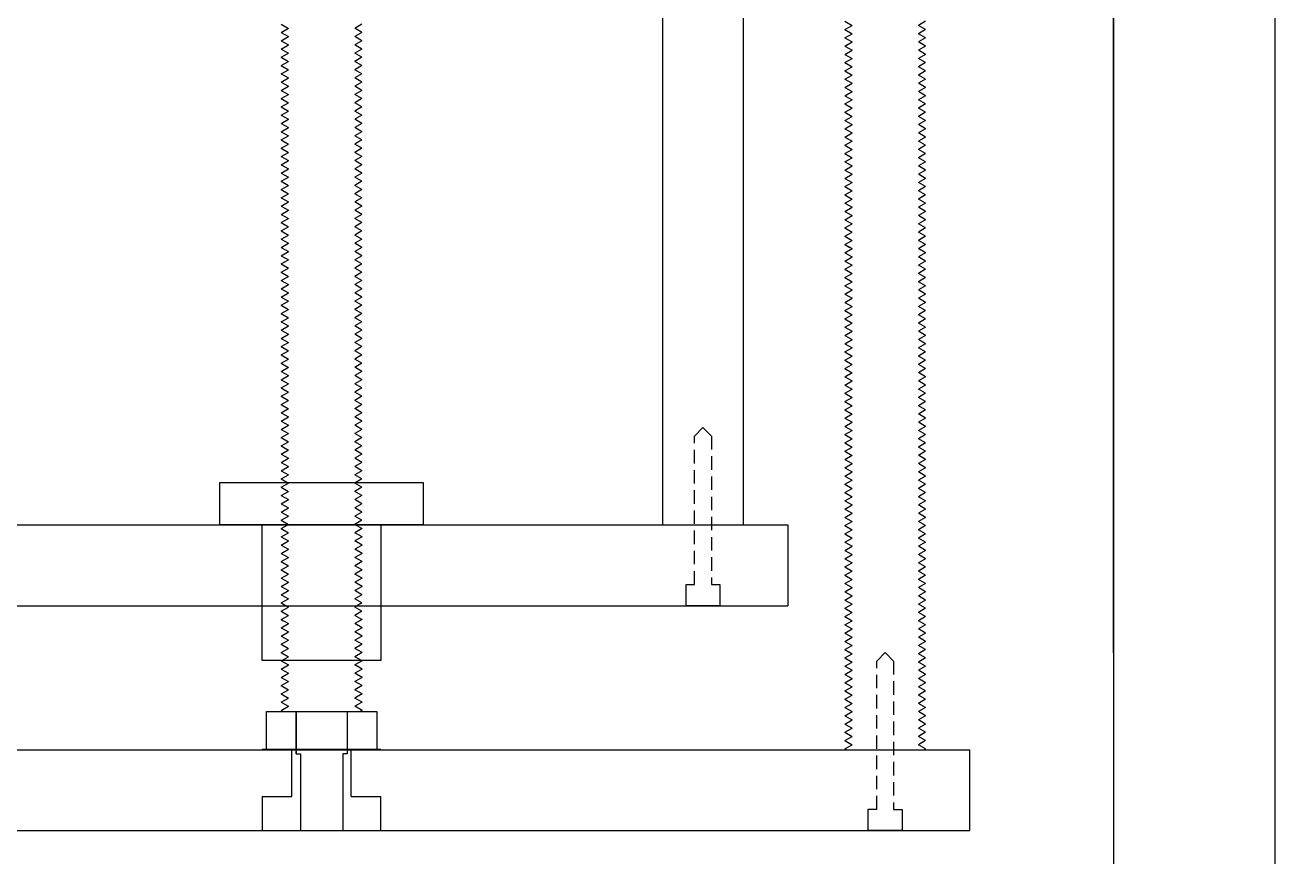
# Model space of a CAD drawing. Header units: centimetres. Extents: x -4347 to 28631, y 41590 to 109107.
# Drawn here: x 13302.1 to 13597.1, y 50632.6 to 50828.8 of the extents above; entities that cross this region are included whole.
import ezdxf

# ---------------------------------------------------------------- set-up
doc = ezdxf.new("R2010")
doc.units = ezdxf.units.CM
doc.header["$LTSCALE"] = 0.5
doc.linetypes.add('DASHED2', pattern=[9.525, 6.35, -3.175])

msp = doc.modelspace()

# ---------------------------------------------------------------- linework, layer by layer
for p, q in [((13558.967, 51580.685), (13558.967, 50418.785)), ((13597.067, 50418.785), (13597.067, 51580.685)), ((13452.542, 51250.885), (13452.542, 50710.885)), ((13471.592, 51250.885), (13471.592, 50710.885)), ((13558.967, 50680.685), (13558.967, 51130.685)), ((13362.542, 50828.985), (13364.234, 50828.008)), ((13381.592, 50828.985), (13379.9, 50828.008)), ((13495.549, 50829.676), (13497.241, 50828.699)), ((13495.549, 50827.726), (13497.241, 50828.703)), ((13514.599, 50829.676), (13512.907, 50828.699)), ((13514.599, 50827.726), (13512.907, 50828.703)), ((13362.542, 50827.035), (13364.234, 50828.012)), ((13362.542, 50827.035), (13364.234, 50826.058)), ((13362.542, 50825.085), (13364.234, 50826.062)), ((13381.592, 50827.035), (13379.9, 50828.012)), ((13381.592, 50827.035), (13379.9, 50826.058)), ((13381.592, 50825.085), (13379.9, 50826.062)), ((13495.549, 50827.726), (13497.241, 50826.749)), ((13495.549, 50825.776), (13497.241, 50826.753)), ((13495.549, 50825.776), (13497.241, 50824.799)), ((13514.599, 50827.726), (13512.907, 50826.749)), ((13514.599, 50825.776), (13512.907, 50826.753)), ((13514.599, 50825.776), (13512.907, 50824.799)), ((13362.542, 50825.085), (13364.234, 50824.108)), ((13362.542, 50823.135), (13364.234, 50824.112)), ((13362.542, 50823.135), (13364.234, 50822.158)), ((13381.592, 50825.085), (13379.9, 50824.108)), ((13381.592, 50823.135), (13379.9, 50824.112)), ((13381.592, 50823.135), (13379.9, 50822.158)), ((13495.549, 50823.826), (13497.241, 50824.803)), ((13495.549, 50823.826), (13497.241, 50822.849)), ((13495.549, 50821.876), (13497.241, 50822.853)), ((13514.599, 50823.826), (13512.907, 50824.803)), ((13514.599, 50823.826), (13512.907, 50822.849)), ((13514.599, 50821.876), (13512.907, 50822.853)), ((13362.542, 50821.185), (13364.234, 50822.162)), ((13362.542, 50821.185), (13364.234, 50820.208)), ((13362.542, 50819.235), (13364.234, 50820.212)), ((13381.592, 50821.185), (13379.9, 50822.162)), ((13381.592, 50821.185), (13379.9, 50820.208)), ((13381.592, 50819.235), (13379.9, 50820.212)), ((13495.549, 50821.876), (13497.241, 50820.899)), ((13495.549, 50819.926), (13497.241, 50820.903)), ((13495.549, 50819.926), (13497.241, 50818.949)), ((13514.599, 50821.876), (13512.907, 50820.899)), ((13514.599, 50819.926), (13512.907, 50820.903)), ((13514.599, 50819.926), (13512.907, 50818.949)), ((13362.542, 50819.235), (13364.234, 50818.258)), ((13362.542, 50817.285), (13364.234, 50818.262)), ((13362.542, 50817.285), (13364.234, 50816.308)), ((13381.592, 50819.235), (13379.9, 50818.258)), ((13381.592, 50817.285), (13379.9, 50818.262)), ((13381.592, 50817.285), (13379.9, 50816.308)), ((13495.549, 50817.976), (13497.241, 50818.953)), ((13495.549, 50817.976), (13497.241, 50816.999)), ((13495.549, 50816.026), (13497.241, 50817.003)), ((13514.599, 50817.976), (13512.907, 50818.953)), ((13514.599, 50817.976), (13512.907, 50816.999)), ((13514.599, 50816.026), (13512.907, 50817.003)), ((13362.542, 50815.335), (13364.234, 50816.312)), ((13362.542, 50815.335), (13364.234, 50814.358)), ((13362.542, 50813.385), (13364.234, 50814.362)), ((13381.592, 50815.335), (13379.9, 50816.312)), ((13381.592, 50815.335), (13379.9, 50814.358)), ((13381.592, 50813.385), (13379.9, 50814.362)), ((13495.549, 50816.026), (13497.241, 50815.049)), ((13495.549, 50814.076), (13497.241, 50815.053)), ((13495.549, 50814.076), (13497.241, 50813.099)), ((13514.599, 50816.026), (13512.907, 50815.049)), ((13514.599, 50814.076), (13512.907, 50815.053)), ((13514.599, 50814.076), (13512.907, 50813.099)), ((13362.542, 50813.385), (13364.234, 50812.408)), ((13362.542, 50811.435), (13364.234, 50812.412)), ((13362.542, 50811.435), (13364.234, 50810.458)), ((13381.592, 50813.385), (13379.9, 50812.408)), ((13381.592, 50811.435), (13379.9, 50812.412)), ((13381.592, 50811.435), (13379.9, 50810.458)), ((13495.549, 50812.126), (13497.241, 50813.103)), ((13495.549, 50812.126), (13497.241, 50811.149)), ((13495.549, 50810.176), (13497.241, 50811.153)), ((13514.599, 50812.126), (13512.907, 50813.103)), ((13514.599, 50812.126), (13512.907, 50811.149)), ((13514.599, 50810.176), (13512.907, 50811.153)), ((13362.542, 50809.485), (13364.234, 50810.462)), ((13362.542, 50809.485), (13364.234, 50808.508)), ((13362.542, 50807.535), (13364.234, 50808.512)), ((13381.592, 50809.485), (13379.9, 50810.462)), ((13381.592, 50809.485), (13379.9, 50808.508)), ((13381.592, 50807.535), (13379.9, 50808.512)), ((13495.549, 50810.176), (13497.241, 50809.199)), ((13495.549, 50808.226), (13497.241, 50809.203)), ((13495.549, 50808.226), (13497.241, 50807.249)), ((13514.599, 50810.176), (13512.907, 50809.199)), ((13514.599, 50808.226), (13512.907, 50809.203)), ((13514.599, 50808.226), (13512.907, 50807.249)), ((13362.542, 50807.535), (13364.234, 50806.558)), ((13362.542, 50805.585), (13364.234, 50806.562)), ((13362.542, 50805.585), (13364.234, 50804.608)), ((13381.592, 50807.535), (13379.9, 50806.558)), ((13381.592, 50805.585), (13379.9, 50806.562)), ((13381.592, 50805.585), (13379.9, 50804.608)), ((13495.549, 50806.276), (13497.241, 50807.253)), ((13495.549, 50806.276), (13497.241, 50805.299)), ((13495.549, 50804.326), (13497.241, 50805.303)), ((13514.599, 50806.276), (13512.907, 50807.253)), ((13514.599, 50806.276), (13512.907, 50805.299)), ((13514.599, 50804.326), (13512.907, 50805.303)), ((13362.542, 50803.635), (13364.234, 50804.612)), ((13362.542, 50803.635), (13364.234, 50802.658)), ((13362.545, 50801.683), (13364.237, 50802.66)), ((13381.588, 50801.683), (13379.896, 50802.66)), ((13381.592, 50803.635), (13379.9, 50804.612)), ((13381.592, 50803.635), (13379.9, 50802.658)), ((13495.549, 50804.326), (13497.241, 50803.349)), ((13495.549, 50802.376), (13497.241, 50803.353)), ((13495.549, 50802.376), (13497.241, 50801.399)), ((13514.599, 50804.326), (13512.907, 50803.349)), ((13514.599, 50802.376), (13512.907, 50803.353)), ((13514.599, 50802.376), (13512.907, 50801.399)), ((13362.545, 50801.683), (13364.237, 50800.706)), ((13362.545, 50799.733), (13364.237, 50800.71)), ((13362.545, 50799.733), (13364.237, 50798.756)), ((13381.588, 50801.683), (13379.896, 50800.706)), ((13381.588, 50799.733), (13379.896, 50800.71)), ((13381.588, 50799.733), (13379.896, 50798.756)), ((13495.549, 50800.426), (13497.241, 50801.403)), ((13495.549, 50800.426), (13497.241, 50799.449)), ((13495.549, 50798.476), (13497.241, 50799.453)), ((13514.599, 50800.426), (13512.907, 50801.403)), ((13514.599, 50800.426), (13512.907, 50799.449)), ((13514.599, 50798.476), (13512.907, 50799.453)), ((13362.545, 50797.783), (13364.237, 50798.76)), ((13362.545, 50797.783), (13364.237, 50796.806)), ((13362.545, 50795.833), (13364.237, 50796.81)), ((13381.588, 50797.783), (13379.896, 50798.76)), ((13381.588, 50797.783), (13379.896, 50796.806)), ((13381.588, 50795.833), (13379.896, 50796.81)), ((13495.549, 50798.476), (13497.241, 50797.499)), ((13495.549, 50796.526), (13497.241, 50797.503)), ((13495.549, 50796.526), (13497.241, 50795.549)), ((13514.599, 50798.476), (13512.907, 50797.499)), ((13514.599, 50796.526), (13512.907, 50797.503)), ((13514.599, 50796.526), (13512.907, 50795.549)), ((13362.545, 50795.833), (13363.021, 50795.558)), ((13362.545, 50795.833), (13364.237, 50794.856)), ((13362.545, 50793.883), (13364.237, 50794.86)), ((13362.545, 50793.883), (13364.237, 50792.906)), ((13381.595, 50795.833), (13379.903, 50794.856)), ((13381.595, 50793.883), (13379.903, 50794.86)), ((13381.595, 50793.883), (13379.903, 50792.906)), ((13381.588, 50795.833), (13381.112, 50795.558)), ((13495.549, 50794.576), (13497.241, 50795.553)), ((13495.549, 50794.576), (13497.241, 50793.599)), ((13495.549, 50792.629), (13497.241, 50793.606)), ((13495.549, 50792.626), (13497.241, 50793.603)), ((13514.599, 50794.576), (13512.907, 50795.553)), ((13514.599, 50794.576), (13512.907, 50793.599)), ((13514.599, 50792.626), (13512.907, 50793.603)), ((13362.545, 50791.933), (13364.237, 50792.91)), ((13362.545, 50791.933), (13364.237, 50790.956)), ((13362.545, 50789.983), (13364.237, 50790.96)), ((13381.595, 50791.933), (13379.903, 50792.91)), ((13381.595, 50791.933), (13379.903, 50790.956)), ((13381.595, 50789.983), (13379.903, 50790.96)), ((13495.549, 50792.629), (13497.241, 50791.653)), ((13495.549, 50792.626), (13497.241, 50791.649)), ((13495.549, 50790.679), (13497.241, 50791.656)), ((13495.549, 50790.676), (13497.241, 50791.653)), ((13495.549, 50790.679), (13497.241, 50789.703)), ((13495.549, 50790.676), (13497.241, 50789.699)), ((13514.599, 50792.626), (13512.907, 50791.649)), ((13514.599, 50790.679), (13512.907, 50791.656)), ((13514.599, 50790.676), (13512.907, 50791.653)), ((13514.599, 50790.679), (13512.907, 50789.703)), ((13514.599, 50790.676), (13512.907, 50789.699)), ((13362.545, 50789.983), (13364.237, 50789.006)), ((13362.545, 50788.033), (13364.237, 50789.01)), ((13362.545, 50788.033), (13364.237, 50787.056)), ((13381.595, 50789.983), (13379.903, 50789.006)), ((13381.595, 50788.033), (13379.903, 50789.01)), ((13381.595, 50788.033), (13379.903, 50787.056)), ((13495.549, 50788.729), (13497.241, 50789.706)), ((13495.549, 50788.726), (13497.241, 50789.703)), ((13495.549, 50788.729), (13497.241, 50787.753)), ((13495.549, 50788.726), (13496.759, 50788.028)), ((13495.549, 50786.779), (13497.241, 50787.756)), ((13514.599, 50788.729), (13512.907, 50789.706)), ((13514.599, 50788.726), (13512.907, 50789.703)), ((13514.599, 50788.729), (13512.907, 50787.753)), ((13514.599, 50786.779), (13512.907, 50787.756)), ((13514.599, 50788.726), (13513.39, 50788.028)), ((13362.545, 50786.083), (13364.237, 50787.06)), ((13362.545, 50786.083), (13364.237, 50785.106)), ((13362.545, 50784.133), (13364.237, 50785.11)), ((13381.595, 50786.083), (13379.903, 50787.06)), ((13381.595, 50786.083), (13379.903, 50785.106)), ((13381.595, 50784.133), (13379.903, 50785.11)), ((13495.549, 50786.779), (13497.241, 50785.803)), ((13495.549, 50784.829), (13497.241, 50785.806)), ((13495.549, 50784.829), (13497.241, 50783.853)), ((13514.599, 50786.779), (13512.907, 50785.803)), ((13514.599, 50784.829), (13512.907, 50785.806)), ((13514.599, 50784.829), (13512.907, 50783.853)), ((13362.545, 50784.133), (13364.237, 50783.156)), ((13362.545, 50782.183), (13364.237, 50783.16)), ((13362.545, 50782.183), (13364.237, 50781.206)), ((13381.595, 50784.133), (13379.903, 50783.156)), ((13381.595, 50782.183), (13379.903, 50783.16)), ((13381.595, 50782.183), (13379.903, 50781.206)), ((13495.549, 50782.879), (13497.241, 50783.856)), ((13495.549, 50782.879), (13497.241, 50781.903)), ((13495.549, 50780.929), (13497.241, 50781.906)), ((13514.599, 50782.879), (13512.907, 50783.856)), ((13514.599, 50782.879), (13512.907, 50781.903)), ((13514.599, 50780.929), (13512.907, 50781.906)), ((13362.545, 50780.233), (13364.237, 50781.21)), ((13362.545, 50780.233), (13364.237, 50779.256)), ((13362.545, 50778.283), (13364.237, 50779.26)), ((13381.595, 50780.233), (13379.903, 50781.21)), ((13381.595, 50780.233), (13379.903, 50779.256)), ((13381.595, 50778.283), (13379.903, 50779.26)), ((13495.549, 50780.929), (13497.241, 50779.953)), ((13495.549, 50780.926), (13497.241, 50779.949)), ((13495.549, 50780.922), (13497.241, 50779.945)), ((13495.549, 50778.979), (13497.241, 50779.956)), ((13495.549, 50778.976), (13497.241, 50779.953)), ((13495.549, 50778.972), (13497.241, 50779.949)), ((13495.549, 50778.979), (13496.759, 50778.281)), ((13495.549, 50778.976), (13497.241, 50777.999)), ((13495.549, 50778.972), (13497.241, 50777.995)), ((13514.599, 50780.929), (13512.907, 50779.953)), ((13514.599, 50778.979), (13512.907, 50779.956)), ((13514.599, 50778.976), (13512.907, 50779.953)), ((13514.599, 50778.972), (13512.907, 50779.949)), ((13514.599, 50778.976), (13512.907, 50777.999)), ((13514.599, 50778.972), (13512.907, 50777.995)), ((13514.599, 50778.979), (13513.39, 50778.281)), ((13362.545, 50778.283), (13364.237, 50777.306)), ((13362.545, 50776.333), (13364.237, 50777.31)), ((13362.545, 50776.333), (13364.237, 50775.356)), ((13381.595, 50778.283), (13379.903, 50777.306)), ((13381.595, 50776.333), (13379.903, 50777.31)), ((13381.595, 50776.333), (13379.903, 50775.356)), ((13495.549, 50777.026), (13497.241, 50778.003)), ((13495.549, 50777.022), (13497.241, 50777.999)), ((13495.549, 50777.026), (13497.241, 50776.049)), ((13495.549, 50777.022), (13496.759, 50776.324)), ((13495.549, 50775.076), (13497.241, 50776.053)), ((13496.865, 50775.835), (13497.241, 50776.053)), ((13514.599, 50777.026), (13512.907, 50778.003)), ((13514.599, 50777.022), (13512.907, 50777.999)), ((13514.599, 50777.026), (13512.907, 50776.049)), ((13513.284, 50775.835), (13512.907, 50776.053)), ((13514.599, 50775.076), (13512.907, 50776.053)), ((13514.599, 50777.022), (13513.39, 50776.324)), ((13362.545, 50774.383), (13364.237, 50775.36)), ((13362.545, 50774.383), (13364.237, 50773.406)), ((13362.545, 50772.433), (13364.237, 50773.41)), ((13381.595, 50774.383), (13379.903, 50775.36)), ((13381.595, 50774.383), (13379.903, 50773.406)), ((13381.595, 50772.433), (13379.903, 50773.41)), ((13495.549, 50775.076), (13497.241, 50774.099)), ((13495.549, 50773.126), (13497.241, 50774.103)), ((13495.549, 50773.126), (13497.241, 50772.149)), ((13514.599, 50775.076), (13512.907, 50774.099)), ((13514.599, 50773.126), (13512.907, 50774.103)), ((13514.599, 50773.126), (13512.907, 50772.149)), ((13362.545, 50772.433), (13364.237, 50771.456)), ((13362.546, 50772.431), (13364.238, 50771.454)), ((13362.546, 50770.481), (13364.238, 50771.458)), ((13362.546, 50770.481), (13364.238, 50769.504)), ((13362.546, 50768.531), (13364.238, 50769.508)), ((13381.595, 50772.433), (13379.903, 50771.456)), ((13381.596, 50772.431), (13379.904, 50771.454)), ((13381.596, 50770.481), (13379.904, 50771.458)), ((13381.596, 50770.481), (13379.904, 50769.504)), ((13381.596, 50768.531), (13379.904, 50769.508)), ((13495.549, 50771.176), (13497.241, 50772.153)), ((13495.549, 50771.176), (13497.241, 50770.199)), ((13495.549, 50769.226), (13497.241, 50770.203)), ((13514.599, 50771.176), (13512.907, 50772.153)), ((13514.599, 50771.176), (13512.907, 50770.199)), ((13514.599, 50769.226), (13512.907, 50770.203)), ((13362.546, 50768.531), (13364.238, 50767.554)), ((13362.546, 50766.581), (13364.238, 50767.558)), ((13362.546, 50766.581), (13364.238, 50765.604)), ((13381.596, 50768.531), (13379.904, 50767.554)), ((13381.596, 50766.581), (13379.904, 50767.558)), ((13381.596, 50766.581), (13379.904, 50765.604)), ((13495.549, 50769.226), (13497.241, 50768.249)), ((13495.549, 50767.276), (13497.241, 50768.253)), ((13495.549, 50767.276), (13497.241, 50766.299)), ((13514.599, 50769.226), (13512.907, 50768.249)), ((13514.599, 50767.276), (13512.907, 50768.253)), ((13514.599, 50767.276), (13512.907, 50766.299)), ((13362.546, 50764.631), (13364.238, 50765.608)), ((13362.546, 50764.631), (13364.238, 50763.654)), ((13362.546, 50762.681), (13364.238, 50763.658)), ((13381.596, 50764.631), (13379.904, 50765.608)), ((13381.596, 50764.631), (13379.904, 50763.654)), ((13381.596, 50762.681), (13379.904, 50763.658)), ((13495.549, 50765.326), (13497.241, 50766.303)), ((13495.549, 50765.326), (13497.241, 50764.349)), ((13495.549, 50763.376), (13497.241, 50764.353)), ((13514.599, 50765.326), (13512.907, 50766.303)), ((13514.599, 50765.326), (13512.907, 50764.349)), ((13514.599, 50763.376), (13512.907, 50764.353)), ((13362.546, 50762.681), (13364.238, 50761.704)), ((13362.546, 50760.731), (13364.238, 50761.708)), ((13362.546, 50760.731), (13364.238, 50759.754)), ((13381.596, 50762.681), (13379.904, 50761.704)), ((13381.596, 50760.731), (13379.904, 50761.708)), ((13381.596, 50760.731), (13379.904, 50759.754)), ((13495.549, 50763.376), (13497.241, 50762.399)), ((13495.549, 50761.426), (13497.241, 50762.403)), ((13495.549, 50761.426), (13497.241, 50760.449)), ((13514.599, 50763.376), (13512.907, 50762.399)), ((13514.599, 50761.426), (13512.907, 50762.403)), ((13514.599, 50761.426), (13512.907, 50760.449)), ((13362.546, 50758.781), (13364.238, 50759.758)), ((13362.546, 50758.781), (13364.238, 50757.804)), ((13362.546, 50756.831), (13364.238, 50757.808)), ((13381.596, 50758.781), (13379.904, 50759.758)), ((13381.596, 50758.781), (13379.904, 50757.804)), ((13381.596, 50756.831), (13379.904, 50757.808)), ((13495.549, 50759.476), (13497.241, 50760.453)), ((13495.549, 50759.476), (13497.241, 50758.499)), ((13495.549, 50757.526), (13497.241, 50758.503)), ((13514.599, 50759.476), (13512.907, 50760.453)), ((13514.599, 50759.476), (13512.907, 50758.499)), ((13514.599, 50757.526), (13512.907, 50758.503)), ((13362.546, 50756.831), (13364.238, 50755.854)), ((13362.546, 50754.881), (13364.238, 50755.858)), ((13362.546, 50754.881), (13364.238, 50753.904)), ((13381.596, 50756.831), (13379.904, 50755.854)), ((13381.596, 50754.881), (13379.904, 50755.858)), ((13381.596, 50754.881), (13379.904, 50753.904)), ((13495.549, 50757.526), (13497.241, 50756.549)), ((13495.549, 50755.576), (13497.241, 50756.553)), ((13495.549, 50755.576), (13497.241, 50754.599)), ((13514.599, 50757.526), (13512.907, 50756.549)), ((13514.599, 50755.576), (13512.907, 50756.553)), ((13514.599, 50755.576), (13512.907, 50754.599)), ((13362.546, 50752.931), (13364.238, 50753.908)), ((13362.546, 50752.931), (13364.238, 50751.954)), ((13362.546, 50750.981), (13364.238, 50751.958)), ((13381.596, 50752.931), (13379.904, 50753.908)), ((13381.596, 50752.931), (13379.904, 50751.954)), ((13381.596, 50750.981), (13379.904, 50751.958)), ((13495.553, 50753.624), (13497.245, 50754.601)), ((13495.553, 50753.624), (13497.245, 50752.647)), ((13495.553, 50751.674), (13497.245, 50752.651)), ((13514.596, 50753.624), (13512.904, 50754.601)), ((13514.596, 50753.624), (13512.904, 50752.647)), ((13514.596, 50751.674), (13512.904, 50752.651)), ((13362.546, 50750.981), (13364.238, 50750.004)), ((13362.546, 50749.031), (13364.238, 50750.008)), ((13362.546, 50749.031), (13364.238, 50748.054)), ((13381.596, 50750.981), (13379.904, 50750.004)), ((13381.596, 50749.031), (13379.904, 50750.008)), ((13381.596, 50749.031), (13379.904, 50748.054)), ((13495.553, 50751.674), (13497.245, 50750.697)), ((13495.553, 50749.724), (13497.245, 50750.701)), ((13495.553, 50749.724), (13497.245, 50748.747)), ((13514.596, 50751.674), (13512.904, 50750.697)), ((13514.596, 50749.724), (13512.904, 50750.701)), ((13514.596, 50749.724), (13512.904, 50748.747)), ((13362.546, 50747.081), (13364.238, 50748.058)), ((13362.546, 50747.081), (13364.238, 50746.104)), ((13362.546, 50745.131), (13364.238, 50746.108)), ((13381.596, 50747.081), (13379.904, 50748.058)), ((13381.596, 50747.081), (13379.904, 50746.104)), ((13381.596, 50745.131), (13379.904, 50746.108)), ((13495.553, 50747.774), (13497.245, 50748.751)), ((13495.553, 50747.774), (13496.029, 50747.499)), ((13495.553, 50747.774), (13497.245, 50746.797)), ((13495.553, 50745.824), (13497.245, 50746.801)), ((13514.596, 50747.774), (13512.904, 50748.751)), ((13514.603, 50747.774), (13512.911, 50746.797)), ((13514.603, 50745.824), (13512.911, 50746.801)), ((13514.596, 50747.774), (13514.12, 50747.499)), ((13362.546, 50745.131), (13364.238, 50744.154)), ((13362.546, 50743.181), (13364.238, 50744.158)), ((13362.546, 50743.181), (13364.238, 50742.204)), ((13381.596, 50745.131), (13379.904, 50744.154)), ((13381.596, 50743.181), (13379.904, 50744.158)), ((13381.596, 50743.181), (13379.904, 50742.204)), ((13495.553, 50745.824), (13497.245, 50744.847)), ((13495.553, 50743.874), (13497.245, 50744.851)), ((13495.553, 50743.874), (13497.245, 50742.897)), ((13514.603, 50745.824), (13512.911, 50744.847)), ((13514.603, 50743.874), (13512.911, 50744.851)), ((13514.603, 50743.874), (13512.911, 50742.897)), ((13362.546, 50741.231), (13364.238, 50742.208)), ((13362.546, 50741.231), (13364.238, 50740.254)), ((13362.546, 50739.281), (13364.238, 50740.258)), ((13381.596, 50741.231), (13379.904, 50742.208)), ((13381.596, 50741.231), (13379.904, 50740.254)), ((13381.596, 50739.281), (13379.904, 50740.258)), ((13495.553, 50741.924), (13497.245, 50742.901)), ((13495.553, 50741.924), (13497.245, 50740.947)), ((13495.553, 50739.974), (13497.245, 50740.951)), ((13514.603, 50741.924), (13512.911, 50742.901)), ((13514.603, 50741.924), (13512.911, 50740.947)), ((13514.603, 50739.974), (13512.911, 50740.951)), ((13362.546, 50739.281), (13364.238, 50738.304)), ((13362.546, 50737.331), (13364.238, 50738.308)), ((13362.546, 50737.331), (13364.238, 50736.354)), ((13381.596, 50739.281), (13379.904, 50738.304)), ((13381.596, 50737.331), (13379.904, 50738.308)), ((13381.596, 50737.331), (13379.904, 50736.354)), ((13495.553, 50739.974), (13497.245, 50738.997)), ((13495.553, 50738.024), (13497.245, 50739.001)), ((13495.553, 50738.024), (13497.245, 50737.047)), ((13495.553, 50736.074), (13497.245, 50737.051)), ((13514.603, 50739.974), (13512.911, 50738.997)), ((13514.603, 50738.024), (13512.911, 50739.001)), ((13514.603, 50738.024), (13512.911, 50737.047)), ((13514.603, 50736.074), (13512.911, 50737.051)), ((13362.546, 50735.381), (13364.238, 50736.358)), ((13362.546, 50735.381), (13364.238, 50734.404)), ((13362.546, 50733.431), (13364.238, 50734.408)), ((13381.596, 50735.381), (13379.904, 50736.358)), ((13381.596, 50735.381), (13379.904, 50734.404)), ((13381.596, 50733.431), (13379.904, 50734.408)), ((13495.553, 50736.074), (13497.245, 50735.097)), ((13495.553, 50734.124), (13497.245, 50735.101)), ((13495.553, 50734.124), (13497.245, 50733.147)), ((13514.603, 50736.074), (13512.911, 50735.097)), ((13514.603, 50734.124), (13512.911, 50735.101)), ((13514.603, 50734.124), (13512.911, 50733.147)), ((13362.546, 50733.431), (13364.238, 50732.454)), ((13362.546, 50731.481), (13364.238, 50732.458)), ((13362.546, 50731.481), (13364.238, 50730.504)), ((13381.596, 50733.431), (13379.904, 50732.454)), ((13381.596, 50731.481), (13379.904, 50732.458)), ((13381.596, 50731.481), (13379.904, 50730.504)), ((13460.067, 50731.835), (13462.067, 50733.835)), ((13462.067, 50733.835), (13464.067, 50731.835)), ((13495.553, 50732.174), (13497.245, 50733.151)), ((13495.553, 50732.174), (13497.245, 50731.197)), ((13495.553, 50730.224), (13497.245, 50731.201)), ((13514.603, 50732.174), (13512.911, 50733.151)), ((13514.603, 50732.174), (13512.911, 50731.197)), ((13514.603, 50730.224), (13512.911, 50731.201)), ((13362.546, 50729.531), (13364.238, 50730.508)), ((13362.546, 50729.531), (13364.238, 50728.554)), ((13362.546, 50727.581), (13364.238, 50728.558)), ((13381.596, 50729.531), (13379.904, 50730.508)), ((13381.596, 50729.531), (13379.904, 50728.554)), ((13381.596, 50727.581), (13379.904, 50728.558)), ((13495.553, 50730.224), (13497.245, 50729.247)), ((13495.553, 50728.274), (13497.245, 50729.251)), ((13495.553, 50728.274), (13497.245, 50727.297)), ((13514.603, 50730.224), (13512.911, 50729.247)), ((13514.603, 50728.274), (13512.911, 50729.251)), ((13514.603, 50728.274), (13512.911, 50727.297)), ((13362.546, 50727.581), (13364.238, 50726.604)), ((13362.546, 50725.631), (13364.238, 50726.608)), ((13362.546, 50725.631), (13364.238, 50724.654)), ((13381.596, 50727.581), (13379.904, 50726.604)), ((13381.596, 50725.631), (13379.904, 50726.608)), ((13381.596, 50725.631), (13379.904, 50724.654)), ((13495.553, 50726.324), (13497.245, 50727.301)), ((13495.553, 50726.324), (13497.245, 50725.347)), ((13495.553, 50724.374), (13497.245, 50725.351)), ((13514.603, 50726.324), (13512.911, 50727.301)), ((13514.603, 50726.324), (13512.911, 50725.347)), ((13514.603, 50724.374), (13512.911, 50725.351)), ((13362.546, 50723.681), (13364.238, 50724.658)), ((13362.546, 50723.681), (13364.238, 50722.704)), ((13362.546, 50721.731), (13364.238, 50722.708)), ((13381.596, 50723.681), (13379.904, 50724.658)), ((13381.596, 50723.681), (13379.904, 50722.704)), ((13381.596, 50721.731), (13379.904, 50722.708)), ((13495.553, 50724.374), (13497.245, 50723.397)), ((13495.553, 50722.42), (13497.245, 50723.397)), ((13495.553, 50722.42), (13497.245, 50721.443)), ((13514.603, 50724.374), (13512.911, 50723.397)), ((13514.603, 50722.42), (13512.911, 50723.397)), ((13514.603, 50722.42), (13512.911, 50721.443)), ((13348.067, 50710.885), (13348.067, 50720.885)), ((13348.067, 50720.885), (13396.067, 50720.885)), ((13362.546, 50721.731), (13364.238, 50720.754)), ((13362.546, 50719.781), (13364.238, 50720.758)), ((13362.546, 50719.781), (13364.238, 50718.804)), ((13381.596, 50721.731), (13379.904, 50720.754)), ((13381.596, 50719.781), (13379.904, 50720.758)), ((13381.596, 50719.781), (13379.904, 50718.804)), ((13396.067, 50720.885), (13396.067, 50710.885)), ((13495.553, 50720.47), (13497.245, 50721.447)), ((13495.553, 50720.47), (13497.245, 50719.493)), ((13495.553, 50718.52), (13497.245, 50719.497)), ((13514.603, 50720.47), (13512.911, 50721.447)), ((13514.603, 50720.47), (13512.911, 50719.493)), ((13514.603, 50718.52), (13512.911, 50719.497)), ((13362.546, 50717.831), (13364.238, 50718.808)), ((13362.546, 50717.831), (13364.238, 50716.854)), ((13362.549, 50715.879), (13364.241, 50716.856)), ((13381.593, 50715.879), (13379.901, 50716.856)), ((13381.596, 50717.831), (13379.904, 50718.808)), ((13381.596, 50717.831), (13379.904, 50716.854)), ((13495.553, 50718.52), (13497.245, 50717.543)), ((13495.553, 50716.57), (13497.245, 50717.547)), ((13495.553, 50716.57), (13497.245, 50715.593)), ((13514.603, 50718.52), (13512.911, 50717.543)), ((13514.603, 50716.57), (13512.911, 50717.547)), ((13514.603, 50716.57), (13512.911, 50715.593)), ((13362.549, 50715.879), (13364.241, 50714.903)), ((13362.549, 50713.929), (13364.241, 50714.906)), ((13362.549, 50713.929), (13364.241, 50712.953)), ((13381.593, 50715.879), (13379.901, 50714.903)), ((13381.593, 50713.929), (13379.901, 50714.906)), ((13381.593, 50713.929), (13379.901, 50712.953)), ((13495.553, 50714.62), (13497.245, 50715.597)), ((13495.553, 50714.62), (13497.245, 50713.643)), ((13495.553, 50712.67), (13497.245, 50713.647)), ((13514.603, 50714.62), (13512.911, 50715.597)), ((13514.603, 50714.62), (13512.911, 50713.643)), ((13514.603, 50712.67), (13512.911, 50713.647)), ((13262.067, 50710.885), (13482.067, 50710.885)), ((13396.067, 50710.885), (13348.067, 50710.885)), ((13350.067, 50710.885), (13355.067, 50710.885)), ((13358.067, 50710.885), (13386.067, 50710.885)), ((13358.067, 50678.885), (13358.067, 50710.885)), ((13362.549, 50711.979), (13364.241, 50712.956)), ((13362.549, 50711.979), (13364.241, 50711.003)), ((13362.549, 50710.029), (13364.241, 50711.006)), ((13381.593, 50711.979), (13379.901, 50712.956)), ((13381.593, 50711.979), (13379.901, 50711.003)), ((13381.593, 50710.029), (13379.901, 50711.006)), ((13386.067, 50710.885), (13386.067, 50678.885)), ((13389.067, 50710.885), (13394.067, 50710.885)), ((13482.067, 50710.885), (13482.067, 50691.835)), ((13495.553, 50712.67), (13497.245, 50711.693)), ((13495.553, 50710.72), (13497.245, 50711.697)), ((13495.553, 50710.72), (13497.245, 50709.743)), ((13514.603, 50712.67), (13512.911, 50711.693)), ((13514.603, 50710.72), (13512.911, 50711.697)), ((13514.603, 50710.72), (13512.911, 50709.743)), ((13362.549, 50710.029), (13363.026, 50709.754)), ((13362.549, 50710.029), (13364.241, 50709.053)), ((13362.549, 50708.079), (13364.241, 50709.056)), ((13362.549, 50708.079), (13364.241, 50707.103)), ((13381.599, 50710.029), (13379.907, 50709.053)), ((13381.599, 50708.079), (13379.907, 50709.056)), ((13381.599, 50708.079), (13379.907, 50707.103)), ((13381.593, 50710.029), (13381.116, 50709.754)), ((13495.553, 50708.77), (13497.245, 50709.747)), ((13495.553, 50708.77), (13497.245, 50707.793)), ((13495.553, 50706.82), (13497.245, 50707.797)), ((13514.603, 50708.77), (13512.911, 50709.747)), ((13514.603, 50708.77), (13512.911, 50707.793)), ((13514.603, 50706.82), (13512.911, 50707.797)), ((13362.549, 50706.129), (13364.241, 50707.106)), ((13362.549, 50706.129), (13364.241, 50705.153)), ((13362.549, 50704.179), (13364.241, 50705.156)), ((13381.599, 50706.129), (13379.907, 50707.106)), ((13381.599, 50706.129), (13379.907, 50705.153)), ((13381.599, 50704.179), (13379.907, 50705.156)), ((13495.553, 50706.82), (13497.245, 50705.843)), ((13495.553, 50704.87), (13497.245, 50705.847)), ((13495.553, 50704.87), (13497.245, 50703.893)), ((13514.603, 50706.82), (13512.911, 50705.843)), ((13514.603, 50704.87), (13512.911, 50705.847)), ((13514.603, 50704.87), (13512.911, 50703.893)), ((13362.549, 50704.179), (13364.241, 50703.203)), ((13362.549, 50702.229), (13364.241, 50703.206)), ((13362.549, 50702.229), (13364.241, 50701.253)), ((13381.599, 50704.179), (13379.907, 50703.203)), ((13381.599, 50702.229), (13379.907, 50703.206)), ((13381.599, 50702.229), (13379.907, 50701.253)), ((13495.553, 50702.92), (13497.245, 50703.897)), ((13495.553, 50702.92), (13497.245, 50701.943)), ((13495.553, 50700.97), (13497.245, 50701.947)), ((13514.603, 50702.92), (13512.911, 50703.897)), ((13514.603, 50702.92), (13512.911, 50701.943)), ((13514.603, 50700.97), (13512.911, 50701.947)), ((13362.549, 50700.279), (13364.241, 50701.256)), ((13362.549, 50700.279), (13364.241, 50699.303)), ((13362.549, 50700.279), (13364.241, 50699.303)), ((13362.549, 50698.329), (13364.241, 50699.306)), ((13381.599, 50700.279), (13379.907, 50701.256)), ((13381.599, 50700.279), (13379.907, 50699.303)), ((13381.599, 50700.279), (13379.907, 50699.303)), ((13381.599, 50698.329), (13379.907, 50699.306)), ((13495.553, 50700.97), (13497.245, 50699.993)), ((13495.553, 50699.02), (13497.245, 50699.997)), ((13495.553, 50699.02), (13497.245, 50698.043)), ((13514.603, 50700.97), (13512.911, 50699.993)), ((13514.603, 50699.02), (13512.911, 50699.997)), ((13514.603, 50699.02), (13512.911, 50698.043)), ((13362.549, 50698.329), (13364.241, 50697.353)), ((13362.549, 50696.379), (13364.241, 50697.356)), ((13362.549, 50696.379), (13364.241, 50695.403)), ((13381.599, 50698.329), (13379.907, 50697.353)), ((13381.599, 50696.379), (13379.907, 50697.356)), ((13381.599, 50696.379), (13379.907, 50695.403)), ((13458.067, 50691.835), (13458.067, 50696.835)), ((13458.067, 50696.835), (13460.067, 50696.835)), ((13464.067, 50696.835), (13466.067, 50696.835)), ((13466.067, 50696.835), (13466.067, 50691.835)), ((13495.553, 50697.07), (13497.245, 50698.047)), ((13495.553, 50697.07), (13497.245, 50696.093)), ((13495.553, 50695.12), (13497.245, 50696.097)), ((13514.603, 50697.07), (13512.911, 50698.047)), ((13514.603, 50697.07), (13512.911, 50696.093)), ((13514.603, 50695.12), (13512.911, 50696.097)), ((13362.553, 50694.428), (13364.245, 50695.404)), ((13362.553, 50694.428), (13364.245, 50693.451)), ((13362.553, 50692.478), (13364.245, 50693.454)), ((13381.596, 50694.428), (13379.904, 50695.404)), ((13381.596, 50694.428), (13379.904, 50693.451)), ((13381.596, 50692.478), (13379.904, 50693.454)), ((13495.553, 50695.12), (13497.245, 50694.143)), ((13495.553, 50693.17), (13497.245, 50694.147)), ((13495.553, 50693.17), (13497.245, 50692.193)), ((13514.603, 50695.12), (13512.911, 50694.143)), ((13514.603, 50693.17), (13512.911, 50694.147)), ((13514.603, 50693.17), (13512.911, 50692.193)), ((13262.067, 50691.835), (13482.067, 50691.835)), ((13362.553, 50692.478), (13364.245, 50691.501)), ((13362.553, 50690.528), (13364.245, 50691.504)), ((13362.553, 50690.528), (13364.245, 50689.551)), ((13381.596, 50692.478), (13379.904, 50691.501)), ((13381.596, 50690.528), (13379.904, 50691.504)), ((13381.596, 50690.528), (13379.904, 50689.551)), ((13466.067, 50691.835), (13458.067, 50691.835)), ((13495.553, 50691.22), (13497.245, 50692.197)), ((13495.553, 50691.22), (13497.245, 50690.243)), ((13495.553, 50689.27), (13497.245, 50690.247)), ((13514.603, 50691.22), (13512.911, 50692.197)), ((13514.603, 50691.22), (13512.911, 50690.243)), ((13514.603, 50689.27), (13512.911, 50690.247)), ((13362.553, 50688.578), (13364.245, 50689.554)), ((13362.553, 50688.578), (13363.029, 50688.303)), ((13362.553, 50688.578), (13364.245, 50687.601)), ((13362.553, 50686.628), (13364.245, 50687.604)), ((13381.596, 50688.578), (13379.904, 50689.554)), ((13381.603, 50688.578), (13379.911, 50687.601)), ((13381.603, 50686.628), (13379.911, 50687.604)), ((13381.596, 50688.578), (13381.12, 50688.303)), ((13495.553, 50689.27), (13497.245, 50688.293)), ((13495.553, 50687.32), (13497.245, 50688.297)), ((13495.553, 50687.32), (13497.245, 50686.343)), ((13514.603, 50689.27), (13512.911, 50688.293)), ((13514.603, 50687.32), (13512.911, 50688.297)), ((13514.603, 50687.32), (13512.911, 50686.343)), ((13362.553, 50686.628), (13364.245, 50685.651)), ((13362.553, 50684.678), (13364.245, 50685.654)), ((13362.553, 50684.678), (13364.245, 50683.701)), ((13381.603, 50686.628), (13379.911, 50685.651)), ((13381.603, 50684.678), (13379.911, 50685.654)), ((13381.603, 50684.678), (13379.911, 50683.701)), ((13495.553, 50685.374), (13497.245, 50686.351)), ((13495.553, 50685.37), (13497.245, 50686.347)), ((13495.553, 50685.374), (13497.245, 50684.397)), ((13495.553, 50685.37), (13497.245, 50684.393)), ((13495.553, 50683.424), (13497.245, 50684.401)), ((13495.553, 50683.42), (13497.245, 50684.397)), ((13514.603, 50685.37), (13512.911, 50686.347)), ((13514.603, 50685.37), (13512.911, 50684.393)), ((13514.603, 50683.424), (13512.911, 50684.401)), ((13514.603, 50683.42), (13512.911, 50684.397)), ((13362.556, 50682.726), (13364.248, 50683.703)), ((13362.556, 50682.726), (13364.248, 50681.749)), ((13362.556, 50680.776), (13364.248, 50681.753)), ((13381.599, 50682.726), (13379.907, 50683.703)), ((13381.599, 50682.726), (13379.907, 50681.749)), ((13381.599, 50680.776), (13379.907, 50681.753)), ((13495.553, 50683.424), (13497.245, 50682.447)), ((13495.553, 50683.42), (13497.245, 50682.443)), ((13495.553, 50681.474), (13497.245, 50682.451)), ((13495.553, 50681.47), (13497.245, 50682.447)), ((13495.553, 50681.474), (13497.245, 50680.497)), ((13495.553, 50681.47), (13496.762, 50680.772)), ((13514.603, 50683.424), (13512.911, 50682.447)), ((13514.603, 50683.42), (13512.911, 50682.443)), ((13514.603, 50681.474), (13512.911, 50682.451)), ((13514.603, 50681.47), (13512.911, 50682.447)), ((13514.603, 50681.474), (13512.911, 50680.497)), ((13514.603, 50681.47), (13513.394, 50680.772)), ((13386.067, 50678.885), (13358.067, 50678.885)), ((13362.556, 50680.776), (13364.248, 50679.799)), ((13362.556, 50678.826), (13364.248, 50679.803)), ((13362.556, 50678.826), (13364.248, 50677.849)), ((13381.599, 50680.776), (13379.907, 50679.799)), ((13381.599, 50678.826), (13379.907, 50679.803)), ((13381.599, 50678.826), (13379.907, 50677.849)), ((13495.553, 50679.524), (13497.245, 50680.501)), ((13495.553, 50679.524), (13497.245, 50678.547)), ((13495.553, 50677.574), (13497.245, 50678.551)), ((13503.067, 50678.785), (13505.067, 50680.785)), ((13505.067, 50680.785), (13503.067, 50678.785)), ((13505.067, 50680.785), (13507.067, 50678.785)), ((13507.067, 50678.785), (13505.067, 50680.785)), ((13514.603, 50679.524), (13512.911, 50680.501)), ((13514.603, 50679.524), (13512.911, 50678.547)), ((13514.603, 50677.574), (13512.911, 50678.551)), ((13362.559, 50676.878), (13364.251, 50677.854)), ((13362.559, 50676.878), (13364.251, 50675.901)), ((13362.559, 50674.928), (13364.251, 50675.904)), ((13364.218, 50677.835), (13364.248, 50677.853)), ((13379.937, 50677.835), (13379.907, 50677.853)), ((13381.603, 50676.878), (13379.911, 50677.854)), ((13381.603, 50676.878), (13379.911, 50675.901)), ((13381.603, 50674.928), (13379.911, 50675.904)), ((13495.553, 50677.574), (13497.245, 50676.597)), ((13495.553, 50675.624), (13497.245, 50676.601)), ((13495.553, 50675.624), (13497.245, 50674.647)), ((13514.603, 50677.574), (13512.911, 50676.597)), ((13514.603, 50675.624), (13512.911, 50676.601)), ((13514.603, 50675.624), (13512.911, 50674.647)), ((13362.559, 50674.928), (13364.251, 50673.951)), ((13362.559, 50672.978), (13364.251, 50673.954)), ((13362.559, 50672.978), (13364.251, 50672.001)), ((13381.603, 50674.928), (13379.911, 50673.951)), ((13381.603, 50672.978), (13379.911, 50673.954)), ((13381.603, 50672.978), (13379.911, 50672.001)), ((13495.553, 50673.674), (13497.245, 50674.651)), ((13495.553, 50673.674), (13497.245, 50672.697)), ((13495.553, 50673.67), (13497.245, 50672.693)), ((13495.553, 50673.666), (13497.245, 50672.689)), ((13495.553, 50671.724), (13497.245, 50672.701)), ((13514.603, 50673.674), (13512.911, 50674.651)), ((13514.603, 50673.674), (13512.911, 50672.697)), ((13514.603, 50671.724), (13512.911, 50672.701)), ((13362.559, 50671.028), (13364.251, 50672.004)), ((13362.559, 50671.028), (13363.036, 50670.753)), ((13362.559, 50671.028), (13364.251, 50670.051)), ((13362.559, 50669.078), (13364.251, 50670.054)), ((13381.603, 50671.028), (13379.911, 50672.004)), ((13381.609, 50671.028), (13379.917, 50670.051)), ((13381.609, 50669.078), (13379.917, 50670.054)), ((13381.603, 50671.028), (13381.126, 50670.753)), ((13495.553, 50671.724), (13497.245, 50670.747)), ((13495.553, 50669.774), (13497.245, 50670.751)), ((13495.553, 50669.774), (13497.245, 50668.797)), ((13495.553, 50669.774), (13497.245, 50668.797)), ((13514.603, 50671.724), (13512.911, 50670.747)), ((13514.603, 50669.774), (13512.911, 50670.751)), ((13514.603, 50669.774), (13512.911, 50668.797)), ((13514.603, 50669.774), (13512.911, 50668.797)), ((13359.067, 50657.885), (13359.067, 50666.885)), ((13359.067, 50666.885), (13385.067, 50666.885)), ((13362.559, 50669.078), (13364.251, 50668.101)), ((13362.559, 50667.128), (13364.251, 50668.104)), ((13362.559, 50667.128), (13362.979, 50666.885)), ((13366.067, 50656.885), (13366.067, 50666.885)), ((13366.067, 50666.885), (13366.067, 50656.885)), ((13378.067, 50666.885), (13378.067, 50656.885)), ((13378.067, 50666.885), (13378.067, 50656.885)), ((13381.609, 50669.078), (13379.917, 50668.101)), ((13381.609, 50667.128), (13379.917, 50668.104)), ((13381.609, 50667.128), (13381.189, 50666.885)), ((13385.067, 50666.885), (13385.067, 50657.885)), ((13495.553, 50667.824), (13497.245, 50668.801)), ((13495.553, 50667.824), (13497.245, 50666.847)), ((13495.553, 50665.874), (13497.245, 50666.851)), ((13514.603, 50667.824), (13512.911, 50668.801)), ((13514.603, 50667.824), (13512.911, 50666.847)), ((13514.603, 50665.874), (13512.911, 50666.851)), ((13495.553, 50665.874), (13497.245, 50664.897)), ((13495.553, 50663.928), (13497.245, 50664.904)), ((13495.553, 50663.924), (13497.245, 50664.901)), ((13495.553, 50663.928), (13497.245, 50662.951)), ((13495.553, 50663.924), (13497.245, 50662.947)), ((13514.603, 50665.874), (13512.911, 50664.897)), ((13514.603, 50663.924), (13512.911, 50664.901)), ((13514.603, 50663.924), (13512.911, 50662.947)), ((13495.553, 50661.978), (13497.245, 50662.954)), ((13495.553, 50661.974), (13497.245, 50662.951)), ((13495.553, 50661.978), (13497.245, 50661.001)), ((13495.553, 50661.974), (13497.245, 50660.997)), ((13495.553, 50660.028), (13497.245, 50661.004)), ((13495.553, 50660.024), (13497.245, 50661.001)), ((13514.603, 50661.978), (13512.911, 50662.954)), ((13514.603, 50661.974), (13512.911, 50662.951)), ((13514.603, 50661.978), (13512.911, 50661.001)), ((13514.603, 50661.974), (13512.911, 50660.997)), ((13514.603, 50660.028), (13512.911, 50661.004)), ((13514.603, 50660.024), (13512.911, 50661.001)), ((13219.067, 50657.835), (13525.067, 50657.835)), ((13386.057, 50657.885), (13358.077, 50657.885)), ((13385.067, 50657.885), (13359.067, 50657.885)), ((13361.067, 50657.885), (13383.067, 50657.885)), ((13365.067, 50646.835), (13365.067, 50657.885)), ((13379.067, 50646.835), (13379.067, 50657.885)), ((13495.553, 50660.028), (13497.245, 50659.051)), ((13495.553, 50660.024), (13496.762, 50659.326)), ((13495.553, 50658.078), (13497.245, 50659.054)), ((13495.553, 50658.078), (13495.886, 50657.885)), ((13514.603, 50660.028), (13512.911, 50659.051)), ((13514.603, 50658.078), (13512.911, 50659.054)), ((13514.603, 50660.024), (13513.394, 50659.326)), ((13514.603, 50658.078), (13514.269, 50657.885)), ((13525.067, 50638.785), (13525.067, 50657.835)), ((13366.067, 50656.885), (13367.067, 50656.885)), ((13367.067, 50656.885), (13367.067, 50638.885)), ((13378.067, 50656.885), (13377.067, 50656.885)), ((13377.067, 50656.885), (13377.067, 50638.885)), ((13358.077, 50646.835), (13358.077, 50638.835)), ((13358.077, 50646.835), (13365.067, 50646.835)), ((13379.067, 50646.835), (13386.057, 50646.835)), ((13386.057, 50638.835), (13386.057, 50646.835)), ((13501.067, 50638.835), (13501.067, 50643.835)), ((13501.067, 50643.835), (13503.067, 50643.835)), ((13507.067, 50643.785), (13509.067, 50643.785)), ((13509.067, 50643.785), (13509.067, 50638.785)), ((13219.067, 50638.785), (13525.067, 50638.785)), ((13509.067, 50638.835), (13501.067, 50638.835))]:
    msp.add_line(p, q)
at = {"linetype": 'DASHED2'}
for p, q in [((13460.067, 50696.835), (13460.067, 50731.835)), ((13464.067, 50731.835), (13464.067, 50696.835)), ((13503.067, 50643.785), (13503.067, 50678.785)), ((13507.067, 50678.785), (13507.067, 50643.785))]:
    msp.add_line(p, q, dxfattribs=at)

doc.saveas('drawing.dxf')
